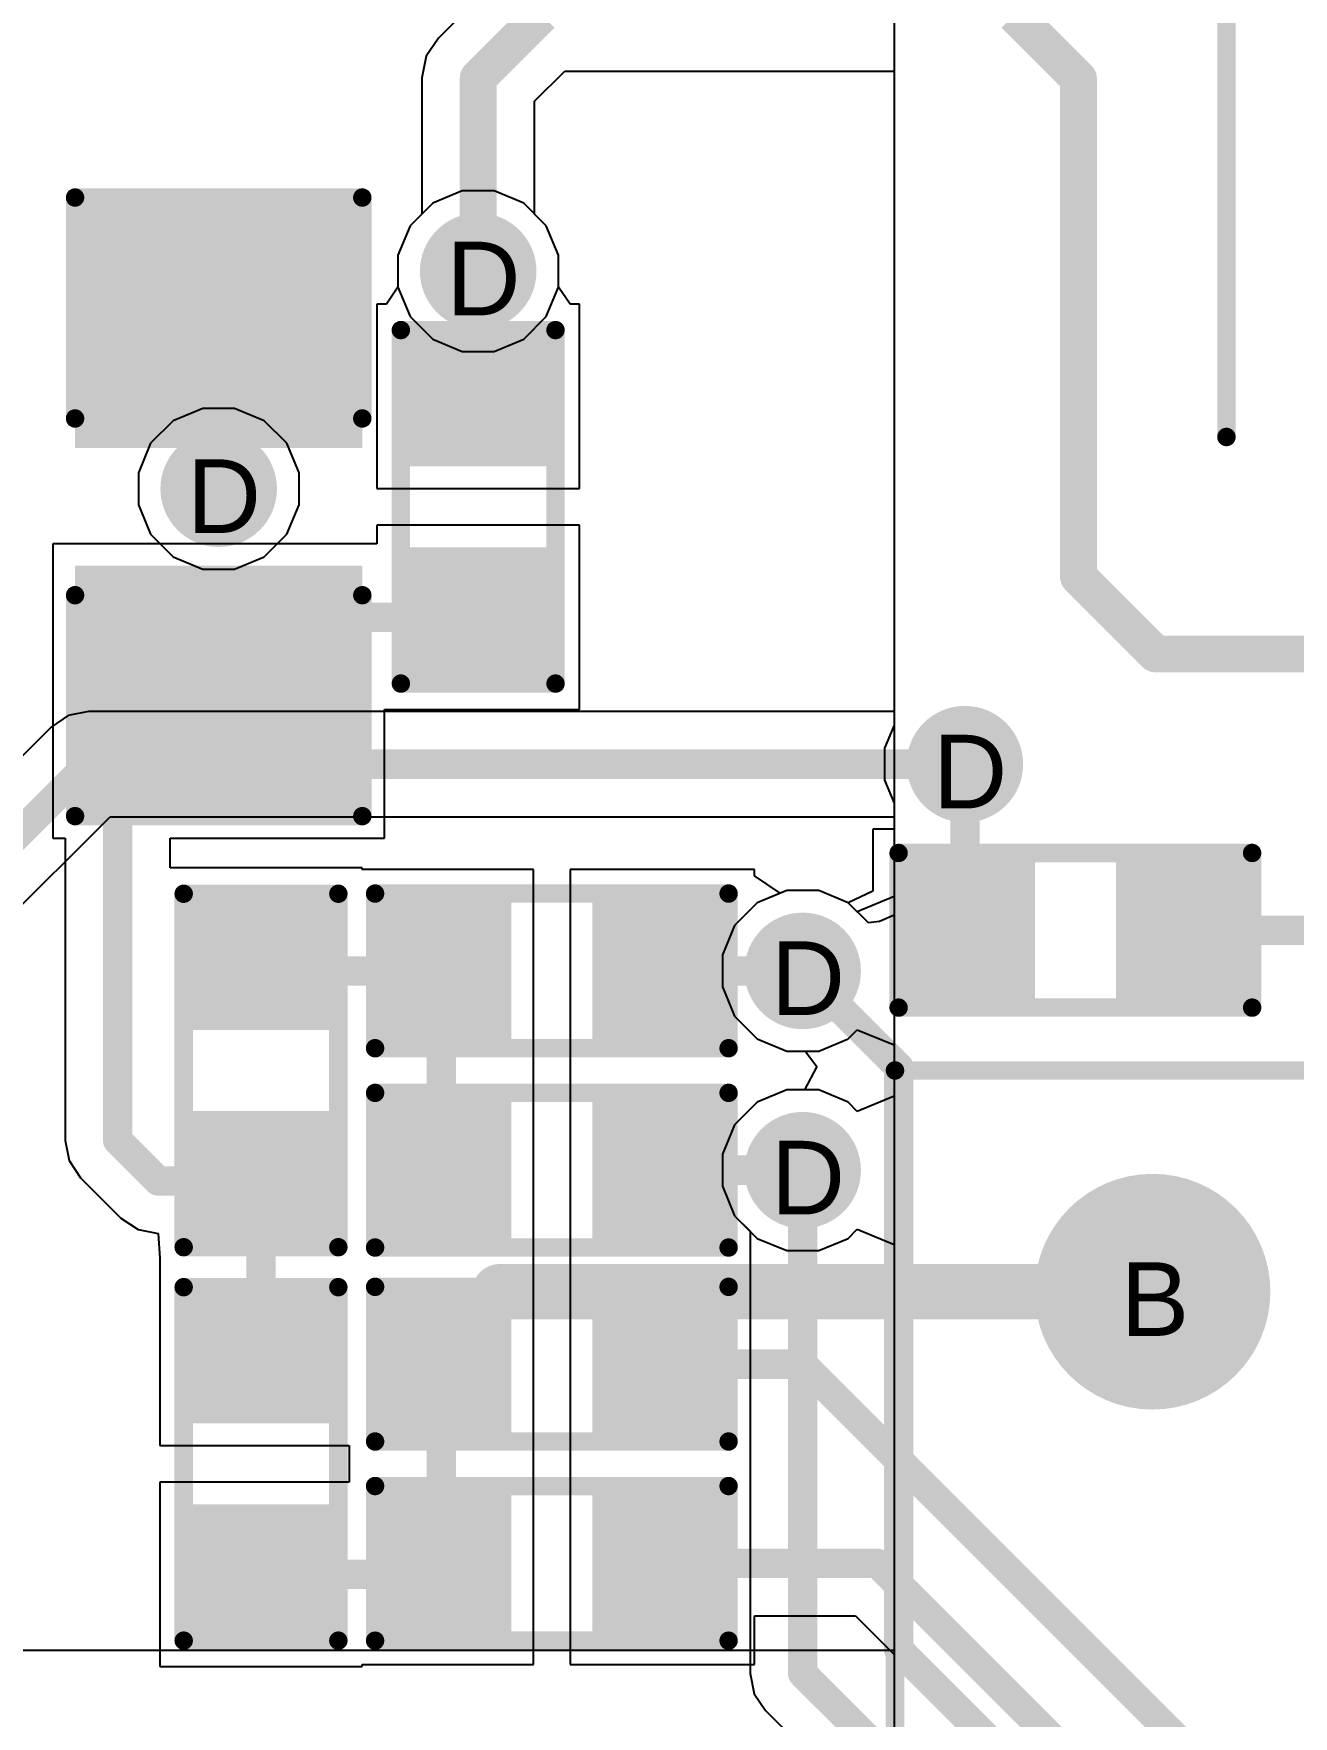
# Model space of a CAD drawing. Header units: inches. Extents: x 0 to 5032, y 0 to 5323.
# Drawn here: x 159.77 to 168.46, y 11.77 to 23.38 of the extents above; entities that cross this region are included whole.
import ezdxf

# ---------------------------------------------------------------- set-up
doc = ezdxf.new("R2010")
doc.units = ezdxf.units.IN
for name, color, linetype in [('Bottom Layer', 5, 'Continuous'), ('Bottom Solder', 6, 'Continuous'), ('Drill Drawing', 1, 'Continuous'), ('Layer 1', 16, 'Continuous'), ('Layer 2', 76, 'Continuous'), ('Multi-Layer', 9, 'Continuous'), ('Pad Holes', 156, 'Continuous'), ('Top Layer', 1, 'Continuous'), ('Top Overlay', 2, 'Continuous'), ('Top Paste', 8, 'Continuous'), ('Top Solder', 216, 'Continuous'), ('Via Holes', 16, 'Continuous')]:
    doc.layers.add(name, color=color, linetype=linetype)
doc.styles.add('Arial', font='', dxfattribs={"height": 0.2})
doc.styles.get('Arial').set_extended_font_data('Arial')

# ---------------------------------------------------------------- blocks, each defined once
blk = doc.blocks.new('R___0603_1')
at = {"layer": 'Top Layer'}
for points in [[(-0.381, 0.4445), (-0.381, -0.4445), (-1.143, -0.4445), (-1.143, 0.4445)], [(1.143, 0.4445), (1.143, -0.4445), (0.381, -0.4445), (0.381, 0.4445)]]:
    blk.add_hatch(color=1, dxfattribs=at).paths.add_polyline_path(points)
at = {"layer": 'Top Paste'}
for points in [[(-0.381, 0.4445), (-0.381, -0.4445), (-1.143, -0.4445), (-1.143, 0.4445)], [(1.143, 0.4445), (1.143, -0.4445), (0.381, -0.4445), (0.381, 0.4445)]]:
    blk.add_hatch(color=8, dxfattribs=at).paths.add_polyline_path(points)
at = {"layer": 'Top Solder'}
for points in [[(-0.2794, 0.5461), (-0.2794, -0.5461), (-1.2446, -0.5461), (-1.2446, 0.5461)], [(1.2446, 0.5461), (1.2446, -0.5461), (0.2794, -0.5461), (0.2794, 0.5461)]]:
    blk.add_hatch(color=216, dxfattribs=at).paths.add_polyline_path(points)
at = {"layer": 'Top Overlay'}
for points in [[(1.2192, 0.5334, 0.127, 0.127, 0), (-1.2192, 0.5334, 0.127, 0.127, 0)], [(-1.2192, 0.5334, 0.127, 0.127, 0), (-1.2192, -0.5334, 0.127, 0.127, 0)], [(1.2192, 0.5334, 0.127, 0.127, 0), (1.2192, -0.5334, 0.127, 0.127, 0)], [(1.2192, -0.5334, 0.127, 0.127, 0), (-1.2192, -0.5334, 0.127, 0.127, 0)]]:
    blk.add_lwpolyline(points, format="xyseb", dxfattribs=at)
for points in [[(-1.25095, 0.5334, 0.0635, 0.0635, 1), (-1.18745, 0.5334, 0.0635, 0.0635, 1)], [(-1.25095, 0.5334, 0.0635, 0.0635, 1), (-1.18745, 0.5334, 0.0635, 0.0635, 1)], [(1.18745, 0.5334, 0.0635, 0.0635, 1), (1.25095, 0.5334, 0.0635, 0.0635, 1)], [(1.18745, 0.5334, 0.0635, 0.0635, 1), (1.25095, 0.5334, 0.0635, 0.0635, 1)], [(-1.25095, -0.5334, 0.0635, 0.0635, 1), (-1.18745, -0.5334, 0.0635, 0.0635, 1)], [(-1.25095, -0.5334, 0.0635, 0.0635, 1), (-1.18745, -0.5334, 0.0635, 0.0635, 1)], [(1.18745, -0.5334, 0.0635, 0.0635, 1), (1.25095, -0.5334, 0.0635, 0.0635, 1)], [(1.18745, -0.5334, 0.0635, 0.0635, 1), (1.25095, -0.5334, 0.0635, 0.0635, 1)]]:
    blk.add_lwpolyline(points, format="xyseb", close=True, dxfattribs=at)
blk = doc.blocks.new('H1102NLT_50')
at = {"layer": 'Top Overlay'}
blk.add_lwpolyline([(3.555, -6.35, 0.127, 0.127, 0), (-3.555, -6.35, 0.127, 0.127, 0)], format="xyseb", dxfattribs=at)
blk.add_lwpolyline([(3.523, -6.35, 0.0635, 0.0635, 1), (3.587, -6.35, 0.0635, 0.0635, 1)], format="xyseb", close=True, dxfattribs=at)
blk = doc.blocks.new('R___0603_79')
at = {"layer": 'Top Layer'}
for points in [[(-0.381, 0.4445), (-0.381, -0.4445), (-1.143, -0.4445), (-1.143, 0.4445)], [(1.143, 0.4445), (1.143, -0.4445), (0.381, -0.4445), (0.381, 0.4445)]]:
    blk.add_hatch(color=1, dxfattribs=at).paths.add_polyline_path(points)
at = {"layer": 'Top Paste'}
for points in [[(-0.381, 0.4445), (-0.381, -0.4445), (-1.143, -0.4445), (-1.143, 0.4445)], [(1.143, 0.4445), (1.143, -0.4445), (0.381, -0.4445), (0.381, 0.4445)]]:
    blk.add_hatch(color=8, dxfattribs=at).paths.add_polyline_path(points)
at = {"layer": 'Top Solder'}
for points in [[(-0.2794, 0.5461), (-0.2794, -0.5461), (-1.2446, -0.5461), (-1.2446, 0.5461)], [(1.2446, 0.5461), (1.2446, -0.5461), (0.2794, -0.5461), (0.2794, 0.5461)]]:
    blk.add_hatch(color=216, dxfattribs=at).paths.add_polyline_path(points)
at = {"layer": 'Top Overlay'}
for points in [[(1.2192, 0.5334, 0.127, 0.127, 0), (-1.2192, 0.5334, 0.127, 0.127, 0)], [(-1.2192, -0.5334, 0.127, 0.127, 0), (-1.2192, 0.5334, 0.127, 0.127, 0)], [(1.2192, -0.5334, 0.127, 0.127, 0), (1.2192, 0.5334, 0.127, 0.127, 0)], [(1.2192, -0.5334, 0.127, 0.127, 0), (-1.2192, -0.5334, 0.127, 0.127, 0)]]:
    blk.add_lwpolyline(points, format="xyseb", dxfattribs=at)
for points in [[(-1.25095, 0.5334, 0.0635, 0.0635, 1), (-1.18745, 0.5334, 0.0635, 0.0635, 1)], [(-1.25095, 0.5334, 0.0635, 0.0635, 1), (-1.18745, 0.5334, 0.0635, 0.0635, 1)], [(1.18745, 0.5334, 0.0635, 0.0635, 1), (1.25095, 0.5334, 0.0635, 0.0635, 1)], [(1.18745, 0.5334, 0.0635, 0.0635, 1), (1.25095, 0.5334, 0.0635, 0.0635, 1)], [(-1.25095, -0.5334, 0.0635, 0.0635, 1), (-1.18745, -0.5334, 0.0635, 0.0635, 1)], [(-1.25095, -0.5334, 0.0635, 0.0635, 1), (-1.18745, -0.5334, 0.0635, 0.0635, 1)], [(1.18745, -0.5334, 0.0635, 0.0635, 1), (1.25095, -0.5334, 0.0635, 0.0635, 1)], [(1.18745, -0.5334, 0.0635, 0.0635, 1), (1.25095, -0.5334, 0.0635, 0.0635, 1)]]:
    blk.add_lwpolyline(points, format="xyseb", close=True, dxfattribs=at)
blk = doc.blocks.new('R___0603_80')
at = {"layer": 'Top Layer'}
for points in [[(-0.381, 0.4445), (-0.381, -0.4445), (-1.143, -0.4445), (-1.143, 0.4445)], [(1.143, 0.4445), (1.143, -0.4445), (0.381, -0.4445), (0.381, 0.4445)]]:
    blk.add_hatch(color=1, dxfattribs=at).paths.add_polyline_path(points)
at = {"layer": 'Top Paste'}
for points in [[(-0.381, 0.4445), (-0.381, -0.4445), (-1.143, -0.4445), (-1.143, 0.4445)], [(1.143, 0.4445), (1.143, -0.4445), (0.381, -0.4445), (0.381, 0.4445)]]:
    blk.add_hatch(color=8, dxfattribs=at).paths.add_polyline_path(points)
at = {"layer": 'Top Solder'}
for points in [[(-0.2794, 0.5461), (-0.2794, -0.5461), (-1.2446, -0.5461), (-1.2446, 0.5461)], [(1.2446, 0.5461), (1.2446, -0.5461), (0.2794, -0.5461), (0.2794, 0.5461)]]:
    blk.add_hatch(color=216, dxfattribs=at).paths.add_polyline_path(points)
at = {"layer": 'Top Overlay'}
for points in [[(-1.2192, 0.5334, 0.127, 0.127, 0), (1.2192, 0.5334, 0.127, 0.127, 0)], [(-1.2192, 0.5334, 0.127, 0.127, 0), (-1.2192, -0.5334, 0.127, 0.127, 0)], [(1.2192, 0.5334, 0.127, 0.127, 0), (1.2192, -0.5334, 0.127, 0.127, 0)], [(-1.2192, -0.5334, 0.127, 0.127, 0), (1.2192, -0.5334, 0.127, 0.127, 0)]]:
    blk.add_lwpolyline(points, format="xyseb", dxfattribs=at)
for points in [[(-1.25095, 0.5334, 0.0635, 0.0635, 1), (-1.18745, 0.5334, 0.0635, 0.0635, 1)], [(-1.25095, 0.5334, 0.0635, 0.0635, 1), (-1.18745, 0.5334, 0.0635, 0.0635, 1)], [(1.18745, 0.5334, 0.0635, 0.0635, 1), (1.25095, 0.5334, 0.0635, 0.0635, 1)], [(1.18745, 0.5334, 0.0635, 0.0635, 1), (1.25095, 0.5334, 0.0635, 0.0635, 1)], [(-1.25095, -0.5334, 0.0635, 0.0635, 1), (-1.18745, -0.5334, 0.0635, 0.0635, 1)], [(-1.25095, -0.5334, 0.0635, 0.0635, 1), (-1.18745, -0.5334, 0.0635, 0.0635, 1)], [(1.18745, -0.5334, 0.0635, 0.0635, 1), (1.25095, -0.5334, 0.0635, 0.0635, 1)], [(1.18745, -0.5334, 0.0635, 0.0635, 1), (1.25095, -0.5334, 0.0635, 0.0635, 1)]]:
    blk.add_lwpolyline(points, format="xyseb", close=True, dxfattribs=at)
blk = doc.blocks.new('R___0603_81')
at = {"layer": 'Top Layer'}
for points in [[(-0.381, 0.4445), (-0.381, -0.4445), (-1.143, -0.4445), (-1.143, 0.4445)], [(1.143, 0.4445), (1.143, -0.4445), (0.381, -0.4445), (0.381, 0.4445)]]:
    blk.add_hatch(color=1, dxfattribs=at).paths.add_polyline_path(points)
at = {"layer": 'Top Paste'}
for points in [[(-0.381, 0.4445), (-0.381, -0.4445), (-1.143, -0.4445), (-1.143, 0.4445)], [(1.143, 0.4445), (1.143, -0.4445), (0.381, -0.4445), (0.381, 0.4445)]]:
    blk.add_hatch(color=8, dxfattribs=at).paths.add_polyline_path(points)
at = {"layer": 'Top Solder'}
for points in [[(-0.2794, 0.5461), (-0.2794, -0.5461), (-1.2446, -0.5461), (-1.2446, 0.5461)], [(1.2446, 0.5461), (1.2446, -0.5461), (0.2794, -0.5461), (0.2794, 0.5461)]]:
    blk.add_hatch(color=216, dxfattribs=at).paths.add_polyline_path(points)
at = {"layer": 'Top Overlay'}
for points in [[(-1.2192, 0.5334, 0.127, 0.127, 0), (1.2192, 0.5334, 0.127, 0.127, 0)], [(-1.2192, 0.5334, 0.127, 0.127, 0), (-1.2192, -0.5334, 0.127, 0.127, 0)], [(1.2192, 0.5334, 0.127, 0.127, 0), (1.2192, -0.5334, 0.127, 0.127, 0)], [(-1.2192, -0.5334, 0.127, 0.127, 0), (1.2192, -0.5334, 0.127, 0.127, 0)]]:
    blk.add_lwpolyline(points, format="xyseb", dxfattribs=at)
for points in [[(-1.25095, 0.5334, 0.0635, 0.0635, 1), (-1.18745, 0.5334, 0.0635, 0.0635, 1)], [(-1.25095, 0.5334, 0.0635, 0.0635, 1), (-1.18745, 0.5334, 0.0635, 0.0635, 1)], [(1.18745, 0.5334, 0.0635, 0.0635, 1), (1.25095, 0.5334, 0.0635, 0.0635, 1)], [(1.18745, 0.5334, 0.0635, 0.0635, 1), (1.25095, 0.5334, 0.0635, 0.0635, 1)], [(-1.25095, -0.5334, 0.0635, 0.0635, 1), (-1.18745, -0.5334, 0.0635, 0.0635, 1)], [(-1.25095, -0.5334, 0.0635, 0.0635, 1), (-1.18745, -0.5334, 0.0635, 0.0635, 1)], [(1.18745, -0.5334, 0.0635, 0.0635, 1), (1.25095, -0.5334, 0.0635, 0.0635, 1)], [(1.18745, -0.5334, 0.0635, 0.0635, 1), (1.25095, -0.5334, 0.0635, 0.0635, 1)]]:
    blk.add_lwpolyline(points, format="xyseb", close=True, dxfattribs=at)
blk = doc.blocks.new('R___0603_86')
at = {"layer": 'Top Layer'}
for points in [[(-0.381, 0.4445), (-0.381, -0.4445), (-1.143, -0.4445), (-1.143, 0.4445)], [(1.143, 0.4445), (1.143, -0.4445), (0.381, -0.4445), (0.381, 0.4445)]]:
    blk.add_hatch(color=1, dxfattribs=at).paths.add_polyline_path(points)
at = {"layer": 'Top Paste'}
for points in [[(-0.381, 0.4445), (-0.381, -0.4445), (-1.143, -0.4445), (-1.143, 0.4445)], [(1.143, 0.4445), (1.143, -0.4445), (0.381, -0.4445), (0.381, 0.4445)]]:
    blk.add_hatch(color=8, dxfattribs=at).paths.add_polyline_path(points)
at = {"layer": 'Top Solder'}
for points in [[(-0.2794, 0.5461), (-0.2794, -0.5461), (-1.2446, -0.5461), (-1.2446, 0.5461)], [(1.2446, 0.5461), (1.2446, -0.5461), (0.2794, -0.5461), (0.2794, 0.5461)]]:
    blk.add_hatch(color=216, dxfattribs=at).paths.add_polyline_path(points)
at = {"layer": 'Top Overlay'}
for points in [[(1.2192, 0.5334, 0.127, 0.127, 0), (-1.2192, 0.5334, 0.127, 0.127, 0)], [(-1.2192, 0.5334, 0.127, 0.127, 0), (-1.2192, -0.5334, 0.127, 0.127, 0)], [(1.2192, 0.5334, 0.127, 0.127, 0), (1.2192, -0.5334, 0.127, 0.127, 0)], [(1.2192, -0.5334, 0.127, 0.127, 0), (-1.2192, -0.5334, 0.127, 0.127, 0)]]:
    blk.add_lwpolyline(points, format="xyseb", dxfattribs=at)
for points in [[(-1.25095, 0.5334, 0.0635, 0.0635, 1), (-1.18745, 0.5334, 0.0635, 0.0635, 1)], [(-1.25095, 0.5334, 0.0635, 0.0635, 1), (-1.18745, 0.5334, 0.0635, 0.0635, 1)], [(1.18745, 0.5334, 0.0635, 0.0635, 1), (1.25095, 0.5334, 0.0635, 0.0635, 1)], [(1.18745, 0.5334, 0.0635, 0.0635, 1), (1.25095, 0.5334, 0.0635, 0.0635, 1)], [(-1.25095, -0.5334, 0.0635, 0.0635, 1), (-1.18745, -0.5334, 0.0635, 0.0635, 1)], [(-1.25095, -0.5334, 0.0635, 0.0635, 1), (-1.18745, -0.5334, 0.0635, 0.0635, 1)], [(1.18745, -0.5334, 0.0635, 0.0635, 1), (1.25095, -0.5334, 0.0635, 0.0635, 1)], [(1.18745, -0.5334, 0.0635, 0.0635, 1), (1.25095, -0.5334, 0.0635, 0.0635, 1)]]:
    blk.add_lwpolyline(points, format="xyseb", close=True, dxfattribs=at)
blk = doc.blocks.new('R___0603_88')
at = {"layer": 'Top Layer'}
for points in [[(-0.381, 0.4445), (-0.381, -0.4445), (-1.143, -0.4445), (-1.143, 0.4445)], [(1.143, 0.4445), (1.143, -0.4445), (0.381, -0.4445), (0.381, 0.4445)]]:
    blk.add_hatch(color=1, dxfattribs=at).paths.add_polyline_path(points)
at = {"layer": 'Top Paste'}
for points in [[(-0.381, 0.4445), (-0.381, -0.4445), (-1.143, -0.4445), (-1.143, 0.4445)], [(1.143, 0.4445), (1.143, -0.4445), (0.381, -0.4445), (0.381, 0.4445)]]:
    blk.add_hatch(color=8, dxfattribs=at).paths.add_polyline_path(points)
at = {"layer": 'Top Solder'}
for points in [[(-0.2794, 0.5461), (-0.2794, -0.5461), (-1.2446, -0.5461), (-1.2446, 0.5461)], [(1.2446, 0.5461), (1.2446, -0.5461), (0.2794, -0.5461), (0.2794, 0.5461)]]:
    blk.add_hatch(color=216, dxfattribs=at).paths.add_polyline_path(points)
at = {"layer": 'Top Overlay'}
for points in [[(1.2192, 0.5334, 0.127, 0.127, 0), (-1.2192, 0.5334, 0.127, 0.127, 0)], [(-1.2192, 0.5334, 0.127, 0.127, 0), (-1.2192, -0.5334, 0.127, 0.127, 0)], [(1.2192, 0.5334, 0.127, 0.127, 0), (1.2192, -0.5334, 0.127, 0.127, 0)], [(1.2192, -0.5334, 0.127, 0.127, 0), (-1.2192, -0.5334, 0.127, 0.127, 0)]]:
    blk.add_lwpolyline(points, format="xyseb", dxfattribs=at)
for points in [[(-1.25095, 0.5334, 0.0635, 0.0635, 1), (-1.18745, 0.5334, 0.0635, 0.0635, 1)], [(-1.25095, 0.5334, 0.0635, 0.0635, 1), (-1.18745, 0.5334, 0.0635, 0.0635, 1)], [(1.18745, 0.5334, 0.0635, 0.0635, 1), (1.25095, 0.5334, 0.0635, 0.0635, 1)], [(1.18745, 0.5334, 0.0635, 0.0635, 1), (1.25095, 0.5334, 0.0635, 0.0635, 1)], [(-1.25095, -0.5334, 0.0635, 0.0635, 1), (-1.18745, -0.5334, 0.0635, 0.0635, 1)], [(-1.25095, -0.5334, 0.0635, 0.0635, 1), (-1.18745, -0.5334, 0.0635, 0.0635, 1)], [(1.18745, -0.5334, 0.0635, 0.0635, 1), (1.25095, -0.5334, 0.0635, 0.0635, 1)], [(1.18745, -0.5334, 0.0635, 0.0635, 1), (1.25095, -0.5334, 0.0635, 0.0635, 1)]]:
    blk.add_lwpolyline(points, format="xyseb", close=True, dxfattribs=at)
blk = doc.blocks.new('R___0603_90')
at = {"layer": 'Top Layer'}
for points in [[(-0.381, 0.4445), (-0.381, -0.4445), (-1.143, -0.4445), (-1.143, 0.4445)], [(1.143, 0.4445), (1.143, -0.4445), (0.381, -0.4445), (0.381, 0.4445)]]:
    blk.add_hatch(color=1, dxfattribs=at).paths.add_polyline_path(points)
at = {"layer": 'Top Paste'}
for points in [[(-0.381, 0.4445), (-0.381, -0.4445), (-1.143, -0.4445), (-1.143, 0.4445)], [(1.143, 0.4445), (1.143, -0.4445), (0.381, -0.4445), (0.381, 0.4445)]]:
    blk.add_hatch(color=8, dxfattribs=at).paths.add_polyline_path(points)
at = {"layer": 'Top Solder'}
for points in [[(-0.2794, 0.5461), (-0.2794, -0.5461), (-1.2446, -0.5461), (-1.2446, 0.5461)], [(1.2446, 0.5461), (1.2446, -0.5461), (0.2794, -0.5461), (0.2794, 0.5461)]]:
    blk.add_hatch(color=216, dxfattribs=at).paths.add_polyline_path(points)
at = {"layer": 'Top Overlay'}
for points in [[(1.2192, 0.5334, 0.127, 0.127, 0), (-1.2192, 0.5334, 0.127, 0.127, 0)], [(-1.2192, 0.5334, 0.127, 0.127, 0), (-1.2192, -0.5334, 0.127, 0.127, 0)], [(1.2192, 0.5334, 0.127, 0.127, 0), (1.2192, -0.5334, 0.127, 0.127, 0)], [(1.2192, -0.5334, 0.127, 0.127, 0), (-1.2192, -0.5334, 0.127, 0.127, 0)]]:
    blk.add_lwpolyline(points, format="xyseb", dxfattribs=at)
for points in [[(-1.25095, 0.5334, 0.0635, 0.0635, 1), (-1.18745, 0.5334, 0.0635, 0.0635, 1)], [(-1.25095, 0.5334, 0.0635, 0.0635, 1), (-1.18745, 0.5334, 0.0635, 0.0635, 1)], [(1.18745, 0.5334, 0.0635, 0.0635, 1), (1.25095, 0.5334, 0.0635, 0.0635, 1)], [(1.18745, 0.5334, 0.0635, 0.0635, 1), (1.25095, 0.5334, 0.0635, 0.0635, 1)], [(-1.25095, -0.5334, 0.0635, 0.0635, 1), (-1.18745, -0.5334, 0.0635, 0.0635, 1)], [(-1.25095, -0.5334, 0.0635, 0.0635, 1), (-1.18745, -0.5334, 0.0635, 0.0635, 1)], [(1.18745, -0.5334, 0.0635, 0.0635, 1), (1.25095, -0.5334, 0.0635, 0.0635, 1)], [(1.18745, -0.5334, 0.0635, 0.0635, 1), (1.25095, -0.5334, 0.0635, 0.0635, 1)]]:
    blk.add_lwpolyline(points, format="xyseb", close=True, dxfattribs=at)
blk = doc.blocks.new('R___0603_92')
at = {"layer": 'Top Layer'}
for points in [[(-0.381, 0.4445), (-0.381, -0.4445), (-1.143, -0.4445), (-1.143, 0.4445)], [(1.143, 0.4445), (1.143, -0.4445), (0.381, -0.4445), (0.381, 0.4445)]]:
    blk.add_hatch(color=1, dxfattribs=at).paths.add_polyline_path(points)
at = {"layer": 'Top Paste'}
for points in [[(-0.381, 0.4445), (-0.381, -0.4445), (-1.143, -0.4445), (-1.143, 0.4445)], [(1.143, 0.4445), (1.143, -0.4445), (0.381, -0.4445), (0.381, 0.4445)]]:
    blk.add_hatch(color=8, dxfattribs=at).paths.add_polyline_path(points)
at = {"layer": 'Top Solder'}
for points in [[(-0.2794, 0.5461), (-0.2794, -0.5461), (-1.2446, -0.5461), (-1.2446, 0.5461)], [(1.2446, 0.5461), (1.2446, -0.5461), (0.2794, -0.5461), (0.2794, 0.5461)]]:
    blk.add_hatch(color=216, dxfattribs=at).paths.add_polyline_path(points)
at = {"layer": 'Top Overlay'}
for points in [[(1.2192, 0.5334, 0.127, 0.127, 0), (-1.2192, 0.5334, 0.127, 0.127, 0)], [(-1.2192, 0.5334, 0.127, 0.127, 0), (-1.2192, -0.5334, 0.127, 0.127, 0)], [(1.2192, 0.5334, 0.127, 0.127, 0), (1.2192, -0.5334, 0.127, 0.127, 0)], [(1.2192, -0.5334, 0.127, 0.127, 0), (-1.2192, -0.5334, 0.127, 0.127, 0)]]:
    blk.add_lwpolyline(points, format="xyseb", dxfattribs=at)
for points in [[(-1.25095, 0.5334, 0.0635, 0.0635, 1), (-1.18745, 0.5334, 0.0635, 0.0635, 1)], [(-1.25095, 0.5334, 0.0635, 0.0635, 1), (-1.18745, 0.5334, 0.0635, 0.0635, 1)], [(1.18745, 0.5334, 0.0635, 0.0635, 1), (1.25095, 0.5334, 0.0635, 0.0635, 1)], [(1.18745, 0.5334, 0.0635, 0.0635, 1), (1.25095, 0.5334, 0.0635, 0.0635, 1)], [(-1.25095, -0.5334, 0.0635, 0.0635, 1), (-1.18745, -0.5334, 0.0635, 0.0635, 1)], [(-1.25095, -0.5334, 0.0635, 0.0635, 1), (-1.18745, -0.5334, 0.0635, 0.0635, 1)], [(1.18745, -0.5334, 0.0635, 0.0635, 1), (1.25095, -0.5334, 0.0635, 0.0635, 1)], [(1.18745, -0.5334, 0.0635, 0.0635, 1), (1.25095, -0.5334, 0.0635, 0.0635, 1)]]:
    blk.add_lwpolyline(points, format="xyseb", close=True, dxfattribs=at)
blk = doc.blocks.new('2_406549_1_118')
at = {"layer": 'Bottom Layer'}
h = blk.add_hatch(color=5, dxfattribs=at)
edge = h.paths.add_edge_path()
edge.add_arc((-6.86, 3.3), 0.762, 0, 360)
at = {"layer": 'Bottom Solder'}
h = blk.add_hatch(color=6, dxfattribs=at)
edge = h.paths.add_edge_path()
edge.add_arc((-6.86, 3.3), 0.813, 0, 360)
at = {"layer": 'Layer 1'}
h = blk.add_hatch(color=16, dxfattribs=at)
edge = h.paths.add_edge_path()
edge.add_arc((-6.86, 3.3), 0.762, 0, 360)
at = {"layer": 'Layer 2'}
h = blk.add_hatch(color=76, dxfattribs=at)
edge = h.paths.add_edge_path()
edge.add_arc((-6.86, 3.3), 0.762, 0, 360)
at = {"layer": 'Multi-Layer'}
h = blk.add_hatch(color=9, dxfattribs=at)
edge = h.paths.add_edge_path()
edge.add_arc((-6.86, 3.3), 0.762, 0, 360)
at = {"layer": 'Pad Holes'}
h = blk.add_hatch(color=7, dxfattribs=at)
edge = h.paths.add_edge_path()
edge.add_arc((-6.86, 3.3), 0.45, 0, 360)
at = {"layer": 'Top Layer'}
h = blk.add_hatch(color=1, dxfattribs=at)
edge = h.paths.add_edge_path()
edge.add_arc((-6.86, 3.3), 0.762, 0, 360)
at = {"layer": 'Top Solder'}
h = blk.add_hatch(color=216, dxfattribs=at)
edge = h.paths.add_edge_path()
edge.add_arc((-6.86, 3.3), 0.813, 0, 360)
at = {"layer": 'Top Overlay'}
for points in [[(-8.636, -0.854, 0.127, 0.127, 0), (-8.636, 4.826, 0.127, 0.127, 0)], [(-8.636, 4.826, 0.127, 0.127, 0), (8.636, 4.826, 0.127, 0.127, 0)]]:
    blk.add_lwpolyline(points, format="xyseb", dxfattribs=at)
blk.add_lwpolyline([(-8.668, 4.826, 0.0635, 0.0635, 1), (-8.604, 4.826, 0.0635, 0.0635, 1)], format="xyseb", close=True, dxfattribs=at)
blk.add_lwpolyline([(-8.668, 4.826, 0.0635, 0.0635, 1), (-8.604, 4.826, 0.0635, 0.0635, 1)], format="xyseb", close=True, dxfattribs=at)
blk = doc.blocks.new('C___1206_127')
at = {"layer": 'Top Layer'}
for points in [[(-2.032, 0.889), (-0.508, 0.889), (-0.508, -0.889), (-2.032, -0.889)], [(0.508, 0.889), (2.032, 0.889), (2.032, -0.889), (0.508, -0.889)]]:
    blk.add_hatch(color=1, dxfattribs=at).paths.add_polyline_path(points)
at = {"layer": 'Top Paste'}
for points in [[(-2.032, 0.889), (-0.508, 0.889), (-0.508, -0.889), (-2.032, -0.889)], [(0.508, 0.889), (2.032, 0.889), (2.032, -0.889), (0.508, -0.889)]]:
    blk.add_hatch(color=8, dxfattribs=at).paths.add_polyline_path(points)
at = {"layer": 'Top Solder'}
for points in [[(-2.1336, 0.9906), (-0.4064, 0.9906), (-0.4064, -0.9906), (-2.1336, -0.9906)], [(0.4064, 0.9906), (2.1336, 0.9906), (2.1336, -0.9906), (0.4064, -0.9906)]]:
    blk.add_hatch(color=216, dxfattribs=at).paths.add_polyline_path(points)
at = {"layer": 'Top Overlay'}
for points in [[(-2.1336, -0.9906, 0.127, 0.127, 0), (-2.1336, 0.9906, 0.127, 0.127, 0)], [(-0.6096, 0.9906, 0.127, 0.127, 0), (-2.1336, 0.9906, 0.127, 0.127, 0)], [(2.1336, 0.9906, 0.127, 0.127, 0), (0.6096, 0.9906, 0.127, 0.127, 0)], [(2.1336, -0.9906, 0.127, 0.127, 0), (2.1336, 0.9906, 0.127, 0.127, 0)], [(-0.6096, -0.9906, 0.127, 0.127, 0), (-2.1336, -0.9906, 0.127, 0.127, 0)], [(2.1336, -0.9906, 0.127, 0.127, 0), (0.6096, -0.9906, 0.127, 0.127, 0)]]:
    blk.add_lwpolyline(points, format="xyseb", dxfattribs=at)
for points in [[(-2.16535, 0.9906, 0.0635, 0.0635, 1), (-2.10185, 0.9906, 0.0635, 0.0635, 1)], [(-2.16535, 0.9906, 0.0635, 0.0635, 1), (-2.10185, 0.9906, 0.0635, 0.0635, 1)], [(-0.64135, 0.9906, 0.0635, 0.0635, 1), (-0.57785, 0.9906, 0.0635, 0.0635, 1)], [(0.57785, 0.9906, 0.0635, 0.0635, 1), (0.64135, 0.9906, 0.0635, 0.0635, 1)], [(2.10185, 0.9906, 0.0635, 0.0635, 1), (2.16535, 0.9906, 0.0635, 0.0635, 1)], [(2.10185, 0.9906, 0.0635, 0.0635, 1), (2.16535, 0.9906, 0.0635, 0.0635, 1)], [(-2.16535, -0.9906, 0.0635, 0.0635, 1), (-2.10185, -0.9906, 0.0635, 0.0635, 1)], [(-2.16535, -0.9906, 0.0635, 0.0635, 1), (-2.10185, -0.9906, 0.0635, 0.0635, 1)], [(-0.64135, -0.9906, 0.0635, 0.0635, 1), (-0.57785, -0.9906, 0.0635, 0.0635, 1)], [(0.57785, -0.9906, 0.0635, 0.0635, 1), (0.64135, -0.9906, 0.0635, 0.0635, 1)], [(2.10185, -0.9906, 0.0635, 0.0635, 1), (2.16535, -0.9906, 0.0635, 0.0635, 1)], [(2.10185, -0.9906, 0.0635, 0.0635, 1), (2.16535, -0.9906, 0.0635, 0.0635, 1)]]:
    blk.add_lwpolyline(points, format="xyseb", close=True, dxfattribs=at)

msp = doc.modelspace()

# ---------------------------------------------------------------- hatches: boundary and pattern name
at = {"layer": 'Bottom Layer'}
h = msp.add_hatch(color=5, dxfattribs=at)
edge = h.paths.add_edge_path()
edge.add_arc((162.839, 21.742), 0.3, 0, 360)
h = msp.add_hatch(color=5, dxfattribs=at)
edge = h.paths.add_edge_path()
edge.add_arc((161.049, 20.242), 0.3, 0, 360)
h = msp.add_hatch(color=5, dxfattribs=at)
edge = h.paths.add_edge_path()
edge.add_arc((166.196, 18.342), 0.3, 0, 360)
h = msp.add_hatch(color=5, dxfattribs=at)
edge = h.paths.add_edge_path()
edge.add_arc((165.077, 16.916), 0.3, 0, 360)
h = msp.add_hatch(color=5, dxfattribs=at)
edge = h.paths.add_edge_path()
edge.add_arc((165.077, 15.541), 0.3, 0, 360)
at = {"layer": 'Bottom Solder'}
h = msp.add_hatch(color=6, dxfattribs=at)
edge = h.paths.add_edge_path()
edge.add_arc((162.839, 21.742), 0.402, 0, 360)
h = msp.add_hatch(color=6, dxfattribs=at)
edge = h.paths.add_edge_path()
edge.add_arc((161.049, 20.242), 0.402, 0, 360)
h = msp.add_hatch(color=6, dxfattribs=at)
edge = h.paths.add_edge_path()
edge.add_arc((166.196, 18.342), 0.402, 0, 360)
h = msp.add_hatch(color=6, dxfattribs=at)
edge = h.paths.add_edge_path()
edge.add_arc((165.077, 16.916), 0.402, 0, 360)
h = msp.add_hatch(color=6, dxfattribs=at)
edge = h.paths.add_edge_path()
edge.add_arc((165.077, 15.541), 0.402, 0, 360)
at = {"layer": 'Layer 1'}
h = msp.add_hatch(color=16, dxfattribs=at)
edge = h.paths.add_edge_path()
edge.add_arc((162.839, 21.742), 0.3, 0, 360)
h = msp.add_hatch(color=16, dxfattribs=at)
edge = h.paths.add_edge_path()
edge.add_arc((161.049, 20.242), 0.3, 0, 360)
h = msp.add_hatch(color=16, dxfattribs=at)
edge = h.paths.add_edge_path()
edge.add_arc((166.196, 18.342), 0.3, 0, 360)
h = msp.add_hatch(color=16, dxfattribs=at)
edge = h.paths.add_edge_path()
edge.add_arc((165.077, 16.916), 0.3, 0, 360)
h = msp.add_hatch(color=16, dxfattribs=at)
edge = h.paths.add_edge_path()
edge.add_arc((165.077, 15.541), 0.3, 0, 360)
at = {"layer": 'Layer 2'}
h = msp.add_hatch(color=76, dxfattribs=at)
edge = h.paths.add_edge_path()
edge.add_arc((162.839, 21.742), 0.3, 0, 360)
h = msp.add_hatch(color=76, dxfattribs=at)
edge = h.paths.add_edge_path()
edge.add_arc((161.049, 20.242), 0.3, 0, 360)
h = msp.add_hatch(color=76, dxfattribs=at)
edge = h.paths.add_edge_path()
edge.add_arc((166.196, 18.342), 0.3, 0, 360)
h = msp.add_hatch(color=76, dxfattribs=at)
edge = h.paths.add_edge_path()
edge.add_arc((165.077, 16.916), 0.3, 0, 360)
h = msp.add_hatch(color=76, dxfattribs=at)
edge = h.paths.add_edge_path()
edge.add_arc((165.077, 15.541), 0.3, 0, 360)
at = {"layer": 'Top Layer'}
h = msp.add_hatch(color=1, dxfattribs=at)
edge = h.paths.add_edge_path()
edge.add_arc((162.839, 21.742), 0.3, 0, 360)
h = msp.add_hatch(color=1, dxfattribs=at)
edge = h.paths.add_edge_path()
edge.add_arc((161.049, 20.242), 0.3, 0, 360)
h = msp.add_hatch(color=1, dxfattribs=at)
edge = h.paths.add_edge_path()
edge.add_arc((166.196, 18.342), 0.3, 0, 360)
h = msp.add_hatch(color=1, dxfattribs=at)
edge = h.paths.add_edge_path()
edge.add_arc((165.077, 16.916), 0.3, 0, 360)
h = msp.add_hatch(color=1, dxfattribs=at)
edge = h.paths.add_edge_path()
edge.add_arc((165.077, 15.541), 0.3, 0, 360)
at = {"layer": 'Top Solder'}
h = msp.add_hatch(color=216, dxfattribs=at)
edge = h.paths.add_edge_path()
edge.add_arc((162.839, 21.742), 0.402, 0, 360)
h = msp.add_hatch(color=216, dxfattribs=at)
edge = h.paths.add_edge_path()
edge.add_arc((161.049, 20.242), 0.402, 0, 360)
h = msp.add_hatch(color=216, dxfattribs=at)
edge = h.paths.add_edge_path()
edge.add_arc((166.196, 18.342), 0.402, 0, 360)
h = msp.add_hatch(color=216, dxfattribs=at)
edge = h.paths.add_edge_path()
edge.add_arc((165.077, 16.916), 0.402, 0, 360)
h = msp.add_hatch(color=216, dxfattribs=at)
edge = h.paths.add_edge_path()
edge.add_arc((165.077, 15.541), 0.402, 0, 360)
at = {"layer": 'Via Holes'}
h = msp.add_hatch(color=7, dxfattribs=at)
edge = h.paths.add_edge_path()
edge.add_arc((162.839, 21.742), 0.15, 0, 360)
h = msp.add_hatch(color=7, dxfattribs=at)
edge = h.paths.add_edge_path()
edge.add_arc((161.049, 20.242), 0.15, 0, 360)
h = msp.add_hatch(color=7, dxfattribs=at)
edge = h.paths.add_edge_path()
edge.add_arc((166.196, 18.342), 0.15, 0, 360)
h = msp.add_hatch(color=7, dxfattribs=at)
edge = h.paths.add_edge_path()
edge.add_arc((165.077, 16.916), 0.15, 0, 360)
h = msp.add_hatch(color=7, dxfattribs=at)
edge = h.paths.add_edge_path()
edge.add_arc((165.077, 15.541), 0.15, 0, 360)

# ---------------------------------------------------------------- linework, layer by layer
at = {"layer": 'Bottom Layer'}
for p, q in [((163, 23.786), (162.565, 23.351)), ((162.565, 23.351), (162.481, 23.225)), ((162.481, 23.225), (162.451, 23.076)), ((163.228, 22.915), (163.436, 23.123)), ((163.436, 23.123), (165.708, 23.123)), ((165.708, 23.123), (165.708, 18.705)), ((162.451, 23.076), (162.451, 22.137)), ((163.228, 22.137), (163.228, 22.915)), ((162.37, 22.056), (162.285, 21.853)), ((162.451, 22.137), (162.37, 22.056)), ((163.309, 22.056), (163.228, 22.137)), ((163.393, 21.853), (163.309, 22.056)), ((162.285, 21.853), (162.285, 21.632)), ((163.393, 21.632), (163.393, 21.853)), ((162.285, 21.632), (162.37, 21.429)), ((163.309, 21.429), (163.393, 21.632)), ((162.37, 21.429), (162.526, 21.273)), ((163.153, 21.273), (163.309, 21.429)), ((162.526, 21.273), (162.729, 21.188)), ((162.95, 21.188), (163.153, 21.273)), ((162.729, 21.188), (162.95, 21.188)), ((160.15, 18.705), (160.011, 18.677)), ((165.708, 18.705), (160.15, 18.705)), ((160.15, 18.705), (160.15, 18.705)), ((159.894, 18.598), (159.138, 17.843)), ((160.011, 18.677), (159.894, 18.598)), ((159.894, 18.598), (159.894, 18.598)), ((159.545, 17.224), (160.3, 17.979)), ((160.3, 17.979), (165.708, 17.979)), ((165.708, 17.979), (165.708, 17.301)), ((164.967, 17.47), (164.764, 17.386)), ((165.188, 17.47), (164.967, 17.47)), ((165.391, 17.386), (165.188, 17.47)), ((164.764, 17.386), (164.608, 17.23)), ((165.531, 17.247), (165.391, 17.386)), ((165.708, 17.301), (165.607, 17.257)), ((164.608, 17.23), (164.523, 17.027)), ((165.607, 17.257), (165.531, 17.247)), ((164.523, 17.027), (164.523, 16.806)), ((164.523, 16.806), (164.608, 16.603)), ((164.608, 16.603), (164.764, 16.447)), ((164.764, 16.447), (164.967, 16.362)), ((164.967, 16.362), (165.094, 16.362)), ((165.175, 16.256), (165.09, 16.095)), ((165.094, 16.362), (165.096, 16.36)), ((165.096, 16.36), (165.175, 16.256)), ((164.967, 16.095), (164.764, 16.01)), ((165.09, 16.095), (164.967, 16.095)), ((164.764, 16.01), (164.608, 15.855)), ((164.608, 15.855), (164.523, 15.651)), ((164.523, 15.651), (164.523, 15.431)), ((164.523, 15.431), (164.608, 15.227)), ((164.608, 15.227), (164.715, 15.12)), ((164.715, 15.12), (164.715, 12.069)), ((164.715, 12.069), (164.715, 12.069)), ((164.715, 12.069), (164.742, 11.93)), ((164.742, 11.93), (164.821, 11.813)), ((164.821, 11.813), (165.708, 10.925))]:
    msp.add_line(p, q, dxfattribs=at)
for points in [[(162.839, 23.076, 0.254, 0.254, 0), (163.275, 23.512, 0.254, 0.254, 0)], [(166.539, 23.512, 0.254, 0.254, 0), (166.98, 23.071, 0.254, 0.254, 0)], [(162.839, 21.742, 0.254, 0.254, 0), (162.839, 23.076, 0.254, 0.254, 0)], [(166.98, 19.634, 0.254, 0.254, 0), (166.98, 23.071, 0.254, 0.254, 0)], [(166.98, 19.634, 0.254, 0.254, 0), (167.512, 19.102, 0.254, 0.254, 0)], [(167.512, 19.102, 0.254, 0.254, 0), (171.173, 19.102, 0.254, 0.254, 0)], [(159.288, 17.48, 0.203, 0.203, 0), (160.15, 18.342, 0.203, 0.203, 0)], [(160.15, 18.342, 0.203, 0.203, 0), (166.196, 18.342, 0.203, 0.203, 0)], [(165.077, 16.916, 0.203, 0.203, 0), (165.74, 16.253, 0.203, 0.203, 0)], [(165.74, 12.233, 0.203, 0.203, 0), (165.74, 16.253, 0.203, 0.203, 0)], [(165.077, 12.069, 0.203, 0.203, 0), (165.077, 15.541, 0.203, 0.203, 0)], [(165.74, 12.233, 0.203, 0.203, 0), (166.34, 11.633, 0.203, 0.203, 0)], [(165.077, 12.069, 0.203, 0.203, 0), (165.996, 11.151, 0.203, 0.203, 0)]]:
    msp.add_lwpolyline(points, format="xyseb", dxfattribs=at)
for points in [[(162.776, 23.076, 0.127, 0.127, 1), (162.903, 23.076, 0.127, 0.127, 1)], [(162.776, 23.076, 0.127, 0.127, 1), (162.903, 23.076, 0.127, 0.127, 1)], [(166.916, 23.071, 0.127, 0.127, 1), (167.043, 23.071, 0.127, 0.127, 1)], [(166.916, 23.071, 0.127, 0.127, 1), (167.043, 23.071, 0.127, 0.127, 1)], [(162.776, 21.742, 0.127, 0.127, 1), (162.903, 21.742, 0.127, 0.127, 1)], [(166.916, 19.634, 0.127, 0.127, 1), (167.043, 19.634, 0.127, 0.127, 1)], [(166.916, 19.634, 0.127, 0.127, 1), (167.043, 19.634, 0.127, 0.127, 1)], [(167.448, 19.102, 0.127, 0.127, 1), (167.575, 19.102, 0.127, 0.127, 1)], [(167.448, 19.102, 0.127, 0.127, 1), (167.575, 19.102, 0.127, 0.127, 1)], [(160.099, 18.342, 0.102, 0.102, 1), (160.201, 18.342, 0.102, 0.102, 1)], [(160.099, 18.342, 0.102, 0.102, 1), (160.201, 18.342, 0.102, 0.102, 1)], [(166.145, 18.342, 0.102, 0.102, 1), (166.247, 18.342, 0.102, 0.102, 1)], [(165.027, 16.916, 0.102, 0.102, 1), (165.128, 16.916, 0.102, 0.102, 1)], [(165.689, 16.253, 0.102, 0.102, 1), (165.791, 16.253, 0.102, 0.102, 1)], [(165.689, 16.253, 0.102, 0.102, 1), (165.791, 16.253, 0.102, 0.102, 1)], [(165.027, 15.541, 0.102, 0.102, 1), (165.128, 15.541, 0.102, 0.102, 1)], [(165.689, 12.233, 0.102, 0.102, 1), (165.791, 12.233, 0.102, 0.102, 1)], [(165.689, 12.233, 0.102, 0.102, 1), (165.791, 12.233, 0.102, 0.102, 1)], [(165.027, 12.069, 0.102, 0.102, 1), (165.128, 12.069, 0.102, 0.102, 1)], [(165.027, 12.069, 0.102, 0.102, 1), (165.128, 12.069, 0.102, 0.102, 1)]]:
    msp.add_lwpolyline(points, format="xyseb", close=True, dxfattribs=at)
at = {"layer": 'Layer 1'}
for p, q in [((165.708, 26.595), (165.708, 18.612)), ((162.729, 22.296), (162.526, 22.212)), ((162.95, 22.296), (162.729, 22.296)), ((163.153, 22.212), (162.95, 22.296)), ((162.526, 22.212), (162.37, 22.056)), ((163.309, 22.056), (163.153, 22.212)), ((162.37, 22.056), (162.285, 21.853)), ((163.393, 21.853), (163.309, 22.056)), ((162.285, 21.853), (162.285, 21.632)), ((163.393, 21.632), (163.393, 21.853)), ((162.285, 21.632), (162.37, 21.429)), ((163.309, 21.429), (163.393, 21.632)), ((162.37, 21.429), (162.526, 21.273)), ((163.153, 21.273), (163.309, 21.429)), ((162.526, 21.273), (162.729, 21.188)), ((162.95, 21.188), (163.153, 21.273)), ((162.729, 21.188), (162.95, 21.188)), ((165.708, 18.612), (165.642, 18.452)), ((165.642, 18.452), (165.642, 18.232)), ((165.642, 18.232), (165.708, 18.072)), ((165.708, 18.072), (165.708, 17.428)), ((164.967, 17.47), (164.764, 17.386)), ((165.188, 17.47), (164.967, 17.47)), ((165.391, 17.386), (165.188, 17.47)), ((165.708, 17.428), (165.454, 17.323)), ((164.764, 17.386), (164.608, 17.23)), ((165.454, 17.323), (165.391, 17.386)), ((164.608, 17.23), (164.523, 17.027)), ((164.523, 17.027), (164.523, 16.806)), ((164.523, 16.806), (164.608, 16.603)), ((164.608, 16.603), (164.764, 16.447)), ((165.391, 16.447), (165.454, 16.51)), ((165.454, 16.51), (165.708, 16.405)), ((164.764, 16.447), (164.967, 16.362)), ((165.188, 16.362), (165.391, 16.447)), ((165.708, 16.405), (165.708, 16.052)), ((164.967, 16.362), (165.188, 16.362)), ((164.967, 16.095), (164.764, 16.01)), ((165.188, 16.095), (164.967, 16.095)), ((165.391, 16.01), (165.188, 16.095)), ((165.708, 16.052), (165.454, 15.947)), ((164.764, 16.01), (164.608, 15.855)), ((165.454, 15.947), (165.391, 16.01)), ((164.608, 15.855), (164.523, 15.651)), ((164.523, 15.651), (164.523, 15.431)), ((164.523, 15.431), (164.608, 15.227)), ((164.608, 15.227), (164.764, 15.071)), ((165.391, 15.071), (165.454, 15.134)), ((165.454, 15.134), (165.708, 15.029)), ((164.764, 15.071), (164.967, 14.987)), ((164.967, 14.987), (165.188, 14.987)), ((165.188, 14.987), (165.391, 15.071)), ((165.708, 15.029), (165.708, 12.481)), ((165.708, 12.481), (165.708, 12.227)), ((165.708, 12.227), (158.632, 12.227))]:
    msp.add_line(p, q, dxfattribs=at)
at = {"layer": 'Layer 2'}
for p, q in [((165.708, 26.595), (165.708, 18.612)), ((162.729, 22.296), (162.526, 22.212)), ((162.95, 22.296), (162.729, 22.296)), ((163.153, 22.212), (162.95, 22.296)), ((162.526, 22.212), (162.37, 22.056)), ((163.309, 22.056), (163.153, 22.212)), ((162.37, 22.056), (162.285, 21.853)), ((163.393, 21.853), (163.309, 22.056)), ((162.285, 21.853), (162.285, 21.632)), ((163.393, 21.632), (163.393, 21.853)), ((162.285, 21.632), (162.37, 21.429)), ((163.309, 21.429), (163.393, 21.632)), ((162.37, 21.429), (162.526, 21.273)), ((163.153, 21.273), (163.309, 21.429)), ((162.526, 21.273), (162.729, 21.188)), ((162.95, 21.188), (163.153, 21.273)), ((162.729, 21.188), (162.95, 21.188)), ((160.939, 20.796), (160.735, 20.711)), ((161.159, 20.796), (160.939, 20.796)), ((161.363, 20.711), (161.159, 20.796)), ((160.735, 20.711), (160.579, 20.556)), ((161.518, 20.556), (161.363, 20.711)), ((160.579, 20.556), (160.495, 20.352)), ((161.603, 20.352), (161.518, 20.556)), ((160.495, 20.352), (160.495, 20.131)), ((161.603, 20.131), (161.603, 20.352)), ((160.495, 20.131), (160.579, 19.928)), ((161.518, 19.928), (161.603, 20.131)), ((160.579, 19.928), (160.735, 19.772)), ((161.363, 19.772), (161.518, 19.928)), ((160.735, 19.772), (160.939, 19.688)), ((161.159, 19.688), (161.363, 19.772)), ((160.939, 19.688), (161.159, 19.688)), ((165.708, 18.612), (165.642, 18.452)), ((165.642, 18.452), (165.642, 18.232)), ((165.642, 18.232), (165.708, 18.072)), ((165.708, 18.072), (165.708, 17.428)), ((164.967, 17.47), (164.764, 17.386)), ((165.188, 17.47), (164.967, 17.47)), ((165.391, 17.386), (165.188, 17.47)), ((165.708, 17.428), (165.454, 17.323)), ((164.764, 17.386), (164.608, 17.23)), ((165.454, 17.323), (165.391, 17.386)), ((164.608, 17.23), (164.523, 17.027)), ((164.523, 17.027), (164.523, 16.806)), ((164.523, 16.806), (164.608, 16.603)), ((164.608, 16.603), (164.764, 16.447)), ((165.391, 16.447), (165.454, 16.51)), ((165.454, 16.51), (165.708, 16.405)), ((164.764, 16.447), (164.967, 16.362)), ((165.188, 16.362), (165.391, 16.447)), ((165.708, 16.405), (165.708, 16.052)), ((164.967, 16.362), (165.188, 16.362)), ((164.967, 16.095), (164.764, 16.01)), ((165.188, 16.095), (164.967, 16.095)), ((165.391, 16.01), (165.188, 16.095)), ((165.708, 16.052), (165.454, 15.947)), ((164.764, 16.01), (164.608, 15.855)), ((165.454, 15.947), (165.391, 16.01)), ((164.608, 15.855), (164.523, 15.651)), ((164.523, 15.651), (164.523, 15.431)), ((164.523, 15.431), (164.608, 15.227)), ((164.608, 15.227), (164.764, 15.071)), ((165.391, 15.071), (165.454, 15.134)), ((165.454, 15.134), (165.708, 15.029)), ((164.764, 15.071), (164.967, 14.987)), ((164.967, 14.987), (165.188, 14.987)), ((165.188, 14.987), (165.391, 15.071)), ((165.708, 15.029), (165.708, 10.257))]:
    msp.add_line(p, q, dxfattribs=at)
msp.add_lwpolyline([(162.988, 14.703, 0.381, 0.381, 0), (167.49, 14.703, 0.381, 0.381, 0)], format="xyseb", dxfattribs=at)
for points in [[(162.892, 14.703, 0.191, 0.191, 1), (163.083, 14.703, 0.191, 0.191, 1)], [(167.394, 14.703, 0.191, 0.191, 1), (167.585, 14.703, 0.191, 0.191, 1)]]:
    msp.add_lwpolyline(points, format="xyseb", close=True, dxfattribs=at)
at = {"layer": 'Multi-Layer'}
msp.add_line((165.708, 28.702), (165.708, 7.341), dxfattribs=at)
at = {"layer": 'Top Layer'}
for p, q in [((165.708, 26.675), (165.708, 18.612)), ((162.729, 22.296), (162.526, 22.212)), ((162.95, 22.296), (162.729, 22.296)), ((163.153, 22.212), (162.95, 22.296)), ((162.526, 22.212), (162.37, 22.056)), ((163.309, 22.056), (163.153, 22.212)), ((162.37, 22.056), (162.285, 21.853)), ((163.393, 21.853), (163.309, 22.056)), ((162.285, 21.853), (162.285, 21.632)), ((163.393, 21.632), (163.393, 21.853)), ((162.285, 21.632), (162.206, 21.514)), ((163.473, 21.514), (163.393, 21.632)), ((162.206, 21.514), (162.141, 21.514)), ((162.141, 21.514), (162.141, 20.244)), ((163.538, 21.514), (163.473, 21.514)), ((163.538, 20.244), (163.538, 21.514)), ((162.141, 20.244), (163.538, 20.244)), ((163.538, 19.99), (162.141, 19.99)), ((162.141, 19.99), (162.141, 19.863)), ((163.538, 18.72), (163.538, 19.99)), ((162.141, 19.863), (159.906, 19.863)), ((159.906, 19.863), (159.906, 17.831)), ((162.192, 17.831), (162.192, 18.72)), ((162.192, 18.72), (163.538, 18.72)), ((165.708, 18.612), (165.642, 18.452)), ((165.642, 18.452), (165.642, 18.232)), ((165.642, 18.232), (165.708, 18.072)), ((165.708, 18.072), (165.708, 17.894)), ((165.708, 17.894), (165.561, 17.894)), ((165.561, 17.894), (165.561, 17.467)), ((159.906, 17.831), (159.99, 17.831)), ((159.99, 17.831), (159.99, 15.746)), ((160.715, 17.626), (160.715, 17.831)), ((160.715, 17.831), (162.192, 17.831)), ((162.039, 17.626), (160.715, 17.626)), ((162.039, 17.615), (162.039, 17.626)), ((163.22, 17.615), (162.039, 17.615)), ((163.22, 16.218), (163.22, 17.615)), ((164.744, 17.615), (163.474, 17.615)), ((163.474, 17.615), (163.474, 16.218)), ((164.744, 17.571), (164.744, 17.615)), ((164.922, 17.452), (164.744, 17.571)), ((164.967, 17.47), (164.922, 17.452)), ((165.188, 17.47), (164.967, 17.47)), ((165.391, 17.386), (165.188, 17.47)), ((165.561, 17.467), (165.391, 17.386)), ((163.22, 14.842), (163.22, 16.218)), ((163.474, 16.218), (163.474, 14.842)), ((159.99, 15.746), (159.99, 15.746)), ((159.99, 15.746), (160.018, 15.607)), ((160.018, 15.607), (160.096, 15.489)), ((160.096, 15.489), (160.375, 15.21)), ((160.375, 15.21), (160.375, 15.21)), ((160.375, 15.21), (160.493, 15.132)), ((160.493, 15.132), (160.632, 15.104)), ((160.632, 15.104), (160.642, 14.934)), ((160.642, 14.934), (160.642, 13.642)), ((163.22, 13.504), (163.22, 14.842)), ((163.474, 14.842), (163.474, 13.504)), ((160.642, 13.642), (161.95, 13.642)), ((161.95, 13.642), (161.95, 13.388)), ((163.22, 12.131), (163.22, 13.504)), ((163.474, 13.504), (163.474, 12.131)), ((161.95, 13.388), (160.642, 13.388)), ((160.642, 13.388), (160.642, 12.118)), ((164.744, 12.131), (164.744, 12.466)), ((164.744, 12.466), (165.442, 12.466)), ((165.442, 12.466), (165.708, 12.2)), ((165.708, 12.2), (165.708, 10.257)), ((160.642, 12.118), (162.039, 12.118)), ((162.039, 12.118), (162.039, 12.131)), ((162.039, 12.131), (163.22, 12.131)), ((163.474, 12.131), (164.744, 12.131))]:
    msp.add_line(p, q, dxfattribs=at)
for points in [[(162.839, 20.879, 0.203, 0.203, 0), (162.839, 21.742, 0.203, 0.203, 0)], [(161.049, 20.165, 0.203, 0.203, 0), (161.049, 21.387, 0.203, 0.203, 0)], [(160.353, 19.116, 0.203, 0.203, 0), (160.591, 19.355, 0.203, 0.203, 0)], [(161.049, 18.847, 0.203, 0.203, 0), (161.557, 19.355, 0.203, 0.203, 0)], [(161.557, 19.355, 0.203, 0.203, 0), (162.839, 19.355, 0.203, 0.203, 0)], [(160.353, 15.746, 0.203, 0.203, 0), (160.353, 19.116, 0.203, 0.203, 0)], [(166.196, 17.196, 0.203, 0.203, 0), (166.196, 18.342, 0.203, 0.203, 0)], [(167.72, 17.196, 0.203, 0.203, 0), (169.245, 17.196, 0.203, 0.203, 0)], [(161.341, 16.991, 0.203, 0.203, 0), (161.415, 16.916, 0.203, 0.203, 0)], [(161.415, 16.916, 0.203, 0.203, 0), (162.585, 16.916, 0.203, 0.203, 0)], [(162.585, 15.541, 0.203, 0.203, 0), (162.585, 16.916, 0.203, 0.203, 0)], [(164.109, 16.916, 0.203, 0.203, 0), (165.077, 16.916, 0.203, 0.203, 0)], [(160.353, 15.746, 0.203, 0.203, 0), (160.632, 15.467, 0.203, 0.203, 0)], [(160.632, 15.467, 0.203, 0.203, 0), (161.341, 15.467, 0.203, 0.203, 0)], [(161.341, 14.277, 0.203, 0.203, 0), (161.341, 15.467, 0.203, 0.203, 0)], [(164.109, 15.541, 0.203, 0.203, 0), (165.077, 15.541, 0.203, 0.203, 0)], [(162.585, 12.829, 0.203, 0.203, 0), (162.585, 14.203, 0.203, 0.203, 0)], [(164.109, 14.203, 0.203, 0.203, 0), (165.077, 14.203, 0.203, 0.203, 0)], [(165.077, 14.203, 0.203, 0.203, 0), (169.397, 9.883, 0.203, 0.203, 0)], [(162.509, 12.753, 0.203, 0.203, 0), (162.585, 12.829, 0.203, 0.203, 0)], [(164.109, 12.829, 0.203, 0.203, 0), (165.592, 12.829, 0.203, 0.203, 0)], [(165.592, 12.829, 0.203, 0.203, 0), (170.319, 8.103, 0.203, 0.203, 0)], [(161.341, 12.753, 0.203, 0.203, 0), (162.509, 12.753, 0.203, 0.203, 0)]]:
    msp.add_lwpolyline(points, format="xyseb", dxfattribs=at)
for points in [[(162.789, 21.742, 0.102, 0.102, 1), (162.89, 21.742, 0.102, 0.102, 1)], [(160.998, 21.387, 0.102, 0.102, 1), (161.1, 21.387, 0.102, 0.102, 1)], [(162.789, 20.879, 0.102, 0.102, 1), (162.89, 20.879, 0.102, 0.102, 1)], [(160.998, 20.165, 0.102, 0.102, 1), (161.1, 20.165, 0.102, 0.102, 1)], [(160.541, 19.355, 0.102, 0.102, 1), (160.642, 19.355, 0.102, 0.102, 1)], [(161.506, 19.355, 0.102, 0.102, 1), (161.607, 19.355, 0.102, 0.102, 1)], [(161.506, 19.355, 0.102, 0.102, 1), (161.607, 19.355, 0.102, 0.102, 1)], [(162.789, 19.355, 0.102, 0.102, 1), (162.89, 19.355, 0.102, 0.102, 1)], [(160.302, 19.116, 0.102, 0.102, 1), (160.403, 19.116, 0.102, 0.102, 1)], [(160.302, 19.116, 0.102, 0.102, 1), (160.403, 19.116, 0.102, 0.102, 1)], [(160.998, 18.847, 0.102, 0.102, 1), (161.1, 18.847, 0.102, 0.102, 1)], [(166.145, 18.342, 0.102, 0.102, 1), (166.247, 18.342, 0.102, 0.102, 1)], [(166.145, 17.196, 0.102, 0.102, 1), (166.247, 17.196, 0.102, 0.102, 1)], [(167.669, 17.196, 0.102, 0.102, 1), (167.771, 17.196, 0.102, 0.102, 1)], [(161.29, 16.991, 0.102, 0.102, 1), (161.392, 16.991, 0.102, 0.102, 1)], [(161.364, 16.916, 0.102, 0.102, 1), (161.466, 16.916, 0.102, 0.102, 1)], [(161.364, 16.916, 0.102, 0.102, 1), (161.466, 16.916, 0.102, 0.102, 1)], [(162.535, 16.916, 0.102, 0.102, 1), (162.636, 16.916, 0.102, 0.102, 1)], [(162.535, 16.916, 0.102, 0.102, 1), (162.636, 16.916, 0.102, 0.102, 1)], [(164.059, 16.916, 0.102, 0.102, 1), (164.16, 16.916, 0.102, 0.102, 1)], [(165.027, 16.916, 0.102, 0.102, 1), (165.128, 16.916, 0.102, 0.102, 1)], [(160.302, 15.746, 0.102, 0.102, 1), (160.403, 15.746, 0.102, 0.102, 1)], [(160.302, 15.746, 0.102, 0.102, 1), (160.403, 15.746, 0.102, 0.102, 1)], [(160.581, 15.467, 0.102, 0.102, 1), (160.682, 15.467, 0.102, 0.102, 1)], [(160.581, 15.467, 0.102, 0.102, 1), (160.682, 15.467, 0.102, 0.102, 1)], [(161.29, 15.467, 0.102, 0.102, 1), (161.392, 15.467, 0.102, 0.102, 1)], [(161.29, 15.467, 0.102, 0.102, 1), (161.392, 15.467, 0.102, 0.102, 1)], [(162.535, 15.541, 0.102, 0.102, 1), (162.636, 15.541, 0.102, 0.102, 1)], [(164.059, 15.541, 0.102, 0.102, 1), (164.16, 15.541, 0.102, 0.102, 1)], [(165.027, 15.541, 0.102, 0.102, 1), (165.128, 15.541, 0.102, 0.102, 1)], [(161.29, 14.277, 0.102, 0.102, 1), (161.392, 14.277, 0.102, 0.102, 1)], [(162.535, 14.203, 0.102, 0.102, 1), (162.636, 14.203, 0.102, 0.102, 1)], [(164.059, 14.203, 0.102, 0.102, 1), (164.16, 14.203, 0.102, 0.102, 1)], [(165.027, 14.203, 0.102, 0.102, 1), (165.128, 14.203, 0.102, 0.102, 1)], [(165.027, 14.203, 0.102, 0.102, 1), (165.128, 14.203, 0.102, 0.102, 1)], [(162.535, 12.829, 0.102, 0.102, 1), (162.636, 12.829, 0.102, 0.102, 1)], [(162.535, 12.829, 0.102, 0.102, 1), (162.636, 12.829, 0.102, 0.102, 1)], [(164.059, 12.829, 0.102, 0.102, 1), (164.16, 12.829, 0.102, 0.102, 1)], [(165.541, 12.829, 0.102, 0.102, 1), (165.643, 12.829, 0.102, 0.102, 1)], [(165.541, 12.829, 0.102, 0.102, 1), (165.643, 12.829, 0.102, 0.102, 1)], [(161.29, 12.753, 0.102, 0.102, 1), (161.392, 12.753, 0.102, 0.102, 1)], [(162.458, 12.753, 0.102, 0.102, 1), (162.56, 12.753, 0.102, 0.102, 1)], [(162.458, 12.753, 0.102, 0.102, 1), (162.56, 12.753, 0.102, 0.102, 1)]]:
    msp.add_lwpolyline(points, format="xyseb", close=True, dxfattribs=at)

# ---------------------------------------------------------------- block references
for name, p, rotation in [('H1102NLT_50', (174.35, 24.154), 270), ('C___1206_127', (161.049, 20.117), 270), ('R___0603_81', (162.839, 20.117), 90), ('R___0603_92', (166.958, 17.196), 180), ('R___0603_80', (161.341, 16.229), 90), ('R___0603_90', (163.347, 16.916), 180), ('R___0603_1', (163.347, 15.541), 180), ('R___0603_79', (161.341, 13.515), 270), ('R___0603_86', (163.347, 14.203), 180), ('R___0603_88', (163.347, 12.829), 180)]:
    msp.add_blockref(name, p, dxfattribs=dict(rotation=rotation))
msp.add_blockref('2_406549_1_118', (174.35, 11.403))

# ---------------------------------------------------------------- texts
at = {"layer": 'Drill Drawing', "style": 'Arial'}
for s, p in [('D', (162.619, 21.438)), ('D', (160.829, 19.937)), ('D', (165.976, 18.037)), ('D', (164.857, 16.612)), ('D', (164.857, 15.236)), ('B', (167.27, 14.398))]:
    msp.add_text(s, height=0.508, dxfattribs=at).set_placement(p)

doc.saveas('drawing.dxf')
